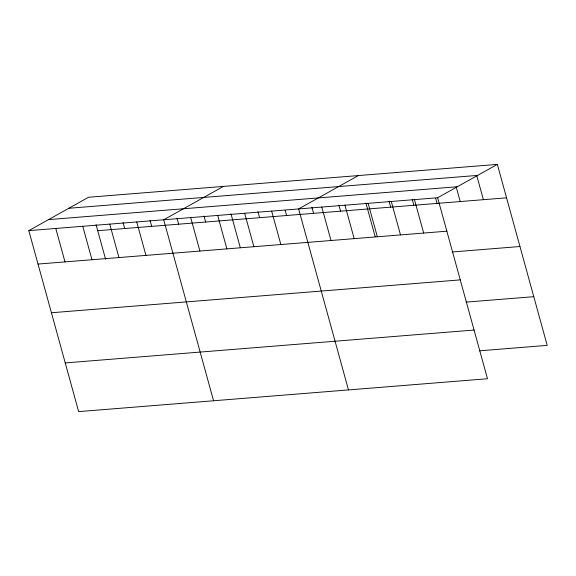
<?xml version="1.0" encoding="UTF-8"?>
<svg xmlns="http://www.w3.org/2000/svg" width="576" height="576" viewBox="0 0 576 576"><rect width="100%" height="100%" fill="white"/><g stroke="black" fill="none" stroke-linecap="round" stroke-linejoin="round"><path stroke-width="0.86" d="M497.347 164.39L437.638 197.755L487.483 378.742L78.653 411.61L28.8 230.623L88.517 197.258L497.347 164.39L547.2 345.377L479.477 350.82M223.43 186.415L163.714 219.78L213.566 400.759M358.344 175.565L298.627 208.93L348.48 389.916M68.81 208.274L477.641 175.399M48.506 219.614L457.337 186.746M28.8 230.623L437.638 197.755M97.726 230.702L506.556 197.827M38.009 264.067L446.846 231.192M452.254 251.964L519.97 246.521M51.422 312.754L460.26 279.886M466.07 302.126L533.786 296.683M65.239 362.923L474.077 330.048M476.777 175.687L483.394 199.692M456.206 186.977L460.224 201.557M435.643 198.274L437.054 203.414M414.468 199.62L423.677 233.057M412.236 199.282L413.892 205.279M391.298 201.478L400.507 234.922M389.066 201.139L390.722 207.144M368.136 203.342L377.345 236.779M365.904 203.004L375.185 236.707M344.966 205.207L354.175 238.644M338.918 205.171L340.574 211.176M321.797 207.065L331.006 240.509M311.933 207.346L313.589 213.343M285.192 210.37L286.603 215.518M271.649 211.097L280.858 244.541M257.969 211.68L259.625 217.685M244.663 213.271L253.872 246.708M230.99 213.854L240.271 247.558M217.685 215.438L226.894 248.875M204.005 216.022L205.654 222.019M190.699 217.606L199.908 251.05M177.019 218.189L178.675 224.194M150.041 220.363L151.69 226.361M136.735 221.947L145.944 255.384M123.055 222.53L124.711 228.528M109.75 224.114L118.958 257.558M96.07 224.698L105.588 259.243M82.764 226.289L91.98 259.726M55.786 228.456L64.994 261.893"/></g></svg>
